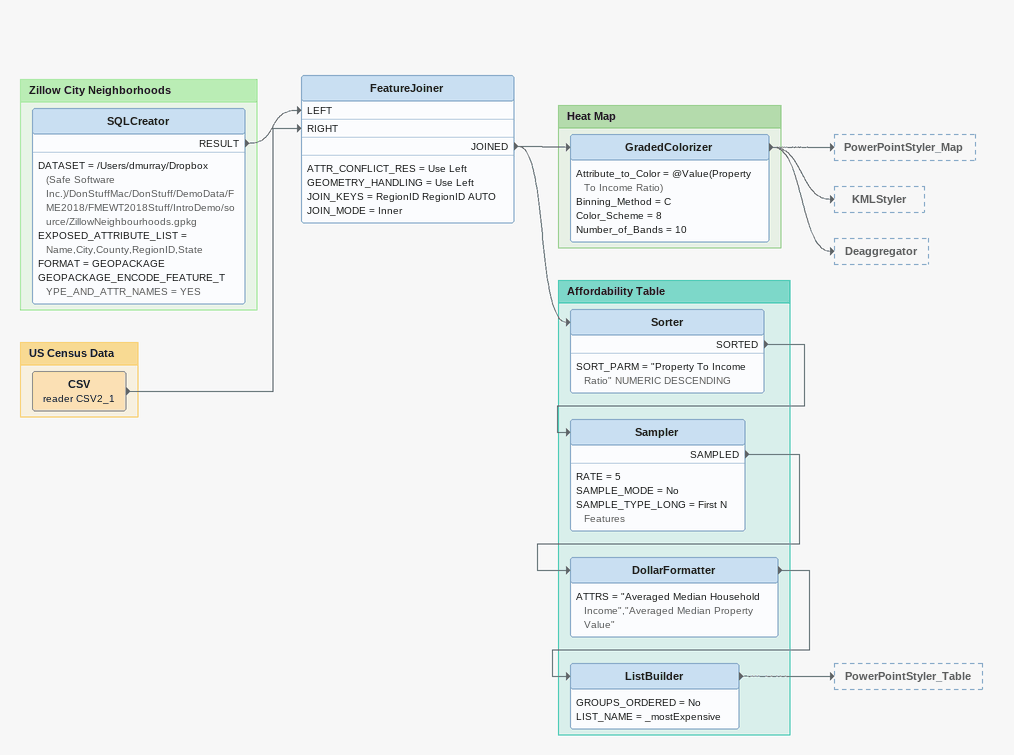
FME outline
FeatureJoiner
    ATTR_CONFLICT_RES = Use Left
    GEOMETRY_HANDLING = Use Left
    JOIN_KEYS = RegionID RegionID AUTO
    JOIN_MODE = Inner
    JOINED -> Sorter
    JOINED -> GradedColorizer

Bookmark: Zillow City Neighborhoods
SQLCreator
    DATASET = /Users/dmurray/Dropbox (Safe Software Inc.)/DonStuffMac/DonStuff/DemoData/FME2018/FMEWT2018Stuff/IntroDemo/source/ZillowNeighbourhoods.gpkg
    EXPOSED_ATTRIBUTE_LIST = Name,City,County,RegionID,State
    FORMAT = GEOPACKAGE
    GEOPACKAGE_ENCODE_FEATURE_TYPE_AND_ATTR_NAMES = YES
    RESULT -> FeatureJoiner [LEFT]

Bookmark: US Census Data
CSV (reader CSV2_1)
    -> FeatureJoiner [RIGHT]

Bookmark: Heat Map
GradedColorizer
    Attribute_to_Color = @Value(Property To Income Ratio)
    Binning_Method = C
    Color_Scheme = 8
    Number_of_Bands = 10
    -> PowerPointStyler_Map
    -> KMLStyler
    -> Deaggregator

Bookmark: Affordability Table
Sorter
    SORT_PARM = "Property To Income Ratio" NUMERIC DESCENDING
    SORTED -> Sampler
Sampler
    RATE = 5
    SAMPLE_MODE = No
    SAMPLE_TYPE_LONG = First N Features
    SAMPLED -> DollarFormatter
DollarFormatter
    ATTRS = "Averaged Median Household Income","Averaged Median Property Value"
    -> ListBuilder
ListBuilder
    GROUPS_ORDERED = No
    LIST_NAME = _mostExpensive
    -> PowerPointStyler_Table
